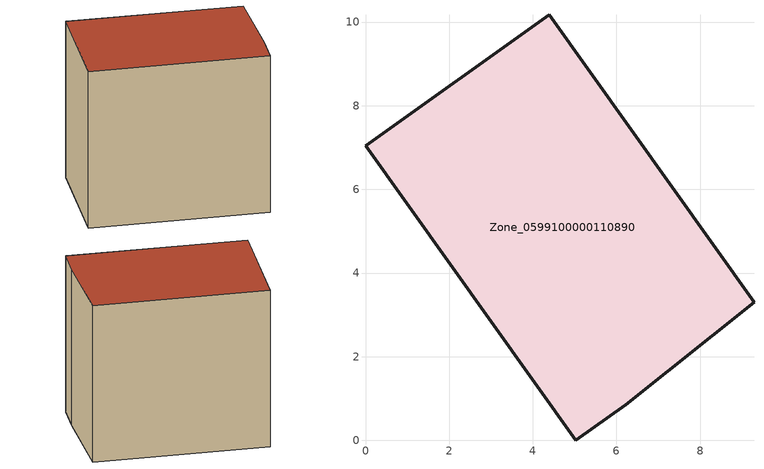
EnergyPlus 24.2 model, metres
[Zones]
Zone_0599100000110890
 floor ground (C_G): 6.22,0.85 5.03,0 0,7.04 4.39,10.18 9.29,3.3 z0
 wall outside (C_F): 9.29,3.3 4.39,10.18 0,7.04 5.03,0 6.22,0.85 9.29,3.3 z0:8.14
 roof outside (C_R): 5.03,0 6.22,0.85 9.29,3.3 4.39,10.18 0,7.04 z8.14
[BUILDING]
Pand.0599100000110890: North Axis=0; Terrain=City; Loads Convergence Tolerance Value=0.04; Temperature Convergence Tolerance Value=0.4; Solar Distribution=FullExterior; Maximum Number of Warmup Days=25; Minimum Number of Warmup Days=1
[Site:Location]
Rotterdam.The.Hague.AP_ZH_NLD Design_Conditions: Latitude=51.96; Longitude=4.45; Time Zone=1; Elevation=-4.5
[SITE:GROUNDTEMPERATURE:BUILDINGSURFACE]
18, 18, 18, 18, 18, 18, 18, 18, 18, 18, 18, 18
[MATERIAL] Thermal Absorptance=0.9; Solar Absorptance=0.7; Visible Absorptance=0.7
Name | Roughness | Thickness | Conductivity | Density | Specific Heat
G.TI.1975-1991 | MediumSmooth | 0.15 | 0.288461 | 540 | 1210
F.TI.1975-1991 | Rough | 0.3 | 0.230769 | 1920 | 840
R.TI.1975-1991 | MediumRough | 0.2 | 0.153846 | 1500 | 1000
[CONSTRUCTION]
C_G: G.TI.1975-1991
C_F: F.TI.1975-1991
C_R: R.TI.1975-1991
[ZONE]
Zone_0599100000110890: Type=1; Multiplier=1; Ceiling Height=Autocalculate; Volume=Autocalculate; Floor Area=autocalculate; Part of Total Floor Area=Yes
[ZONEINFILTRATION:DESIGNFLOWRATE]
Infil_Zone_0599100000110890: Zone or ZoneList or Space or SpaceList=Zone_0599100000110890; Schedule=AlwaysOn; Design Flow Rate Calculation Method=Flow/Area; Flow Rate per Floor Area=0.003; Constant Term Coefficient=1; Temperature Term Coefficient=0; Velocity Term Coefficient=0; Velocity Squared Term Coefficient=0
[HVACTEMPLATE:ZONE:IDEALLOADSAIRSYSTEM]
Zone_0599100000110890: Maximum Heating Supply Air Temperature=50; Minimum Cooling Supply Air Temperature=13; Maximum Heating Supply Air Humidity Ratio=0.0156; Minimum Cooling Supply Air Humidity Ratio=0.0077; Heating Limit=NoLimit; Cooling Limit=NoLimit; Dehumidification Control Type=ConstantSensibleHeatRatio; Cooling Sensible Heat Ratio=0.7; Dehumidification Setpoint=60; Humidification Control Type=None; Humidification Setpoint=30; Outdoor Air Method=None; Outdoor Air Flow Rate per Person=0.00944; Outdoor Air Flow Rate per Zone Floor Area=0; Outdoor Air Flow Rate per Zone=0; Demand Controlled Ventilation Type=None; Outdoor Air Economizer Type=NoEconomizer; Heat Recovery Type=None; Sensible Heat Recovery Effectiveness=0.7; Latent Heat Recovery Effectiveness=0.65
[ZONECONTROL:THERMOSTAT]
ThermostatControl_Zone_0599100000110890: Zone or ZoneList=Zone_0599100000110890; Control Type Schedule=DualSetpointControlType; Control 1=Thermostat_Zone_0599100000110890; Temperature Difference Between Cutout And Setpoint=0
[THERMOSTATSETPOINT:DUALSETPOINT]
Thermostat_Zone_0599100000110890: Heating Setpoint Temperature Schedule=HeatingSetpoint_Zone_0599100000110890; Cooling Setpoint Temperature Schedule=CoolingSetpoint_Zone_0599100000110890
[SCHEDULE:COMPACT]
HeatingSetpoint_Zone_0599100000110890: Through: 12/31, For: AllDays, Until: 24:00, 21
CoolingSetpoint_Zone_0599100000110890: Through: 12/31, For: AllDays, Until: 24:00, 24
DualSetpointControlType: Through: 12/31, For: AllDays, Until: 24:00, 4
AlwaysOn: Through: 12/31, For: AllDays, Until: 24:00, 1
